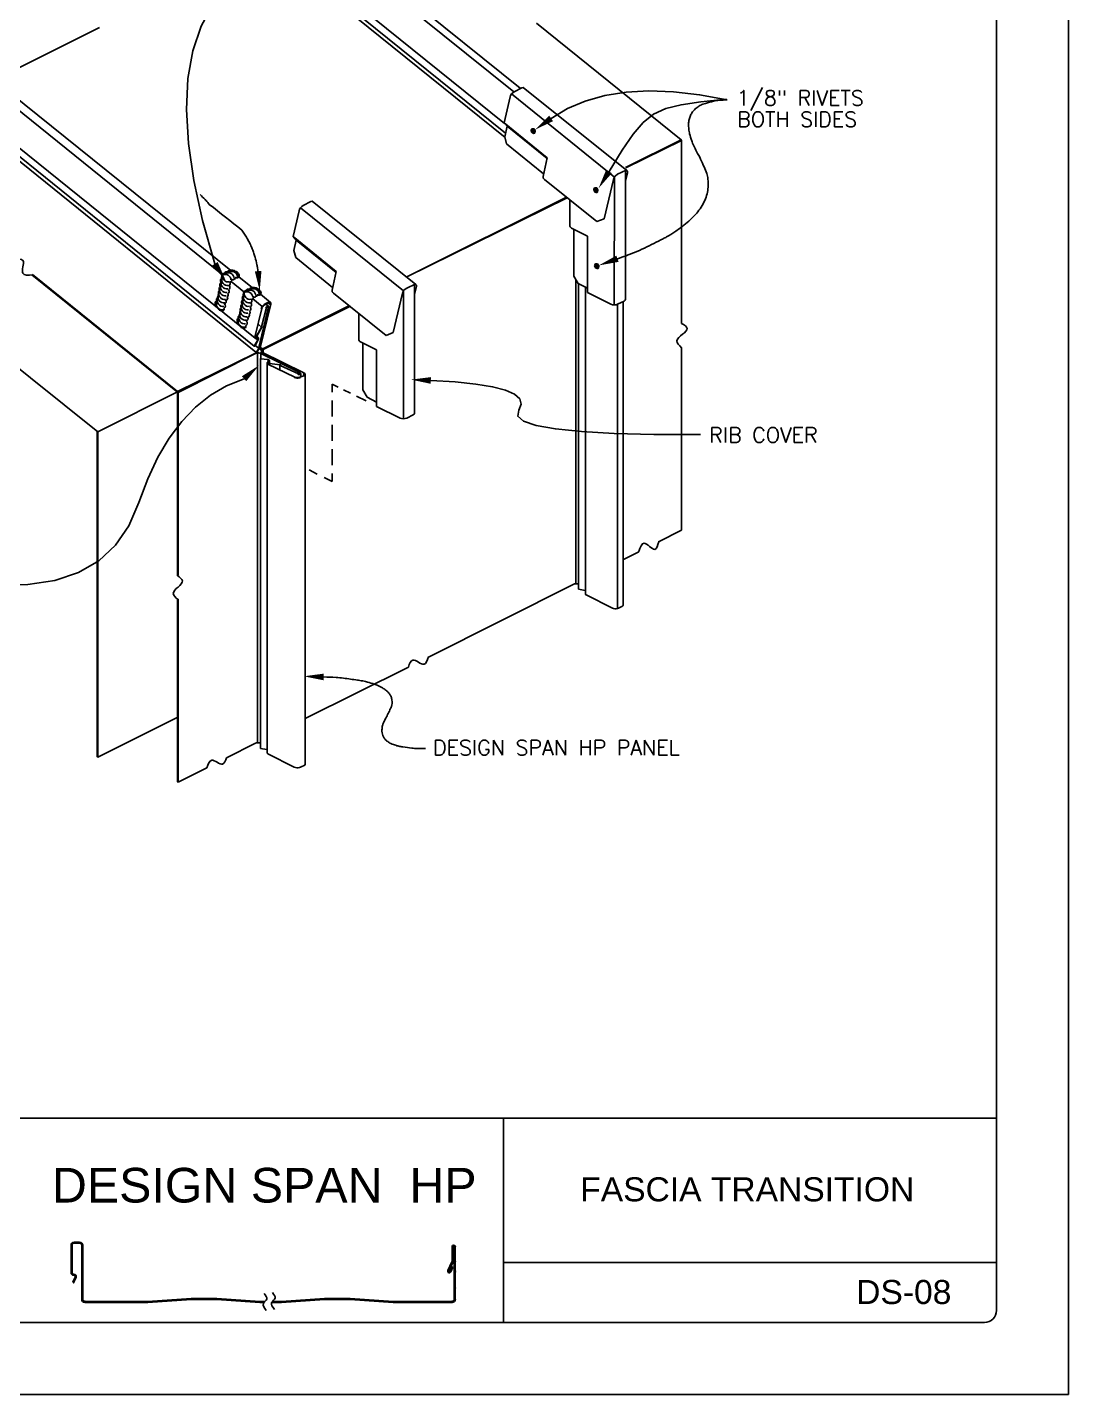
# Model space of a CAD drawing. Extents: x 119.1 to 127.6, y -14.5 to -3.5.
# Drawn here: x 122.17 to 127.58, y -14.48 to -7.37 of the extents above; entities that cross this region are included whole.
import ezdxf

# ---------------------------------------------------------------- set-up
doc = ezdxf.new("R2010")
doc.units = 0
doc.header["$LTSCALE"] = 0.5
doc.header["$MEASUREMENT"] = 0
for name, color, linetype in [('BORDER', 9, 'CONTINUOUS'), ('DIM', 4, 'CONTINUOUS'), ('DWG', 2, 'CONTINUOUS'), ('PEN1', 7, 'CONTINUOUS'), ('PEN2', 7, 'CONTINUOUS')]:
    doc.layers.add(name, color=color, linetype=linetype)
doc.styles.add('ROMAND', font='romand.shx')
doc.styles.get("Standard").update_dxf_attribs({"font": 'romans.shx'})

msp = doc.modelspace()

# ---------------------------------------------------------------- linework, layer by layer
at = {"layer": 'BORDER'}
for p, q in [((127.5798, -3.4766), (127.5798, -14.4766)), ((127.2048, -3.9141), (127.2048, -14.0391)), ((127.2048, -13.0391), (119.6423, -13.0391)), ((124.6423, -13.0391), (124.6423, -14.1016)), ((122.3935, -13.7004), (122.3935, -13.8431)), ((122.3988, -13.7004), (122.3988, -13.8431)), ((122.4378, -13.6839), (122.4099, -13.6839)), ((122.4378, -13.6893), (122.4099, -13.6893)), ((122.4489, -13.9805), (122.4489, -13.7004)), ((122.4543, -13.9805), (122.4543, -13.7004)), ((124.3742, -13.7075), (124.3742, -13.7824)), ((124.3796, -13.7075), (124.3796, -13.7824)), ((124.3826, -13.7045), (124.3826, -13.7045)), ((124.3856, -13.9805), (124.3856, -13.7075)), ((124.391, -13.9805), (124.391, -13.7075)), ((122.3935, -13.8431), (122.3935, -13.796)), ((122.4065, -13.8503), (122.4072, -13.8502)), ((122.4069, -13.8556), (122.4075, -13.8556)), ((124.3731, -13.787), (124.3523, -13.8317)), ((124.3564, -13.8428), (124.3564, -13.8428)), ((124.378, -13.7893), (124.3572, -13.8339)), ((124.3587, -13.838), (124.3587, -13.838)), ((124.3627, -13.8365), (124.3738, -13.8127)), ((124.3676, -13.8388), (124.3787, -13.8149)), ((124.3787, -13.8149), (124.3738, -13.8127)), ((124.391, -13.8505), (124.391, -13.9336)), ((127.2048, -13.7891), (124.6423, -13.7891)), ((122.4145, -13.8657), (122.4023, -13.892)), ((122.4071, -13.8943), (122.4023, -13.892)), ((122.4194, -13.868), (122.4071, -13.8943)), ((122.4654, -13.9916), (122.7936, -13.9916)), ((122.4654, -13.997), (122.7936, -13.997)), ((122.7936, -13.9916), (123.0172, -13.9766)), ((122.7936, -13.997), (123.0172, -13.982)), ((123.0172, -13.9766), (123.1514, -13.9766)), ((123.0172, -13.982), (123.1514, -13.982)), ((123.1514, -13.9766), (123.3751, -13.9916)), ((123.1514, -13.982), (123.3751, -13.997)), ((123.3751, -13.9916), (123.4021, -13.9916)), ((123.3751, -13.997), (123.3971, -13.997)), ((123.4367, -13.997), (123.4872, -13.997)), ((123.4405, -13.9916), (123.4872, -13.9916)), ((123.4872, -13.9916), (123.7108, -13.9766)), ((123.4872, -13.997), (123.7108, -13.982)), ((123.7108, -13.9766), (123.845, -13.9766)), ((123.7108, -13.982), (123.845, -13.982)), ((123.845, -13.9766), (124.0687, -13.9916)), ((123.845, -13.982), (124.0687, -13.997)), ((124.0687, -13.9916), (124.3745, -13.9916)), ((124.0687, -13.997), (124.3745, -13.997)), ((127.1423, -14.1016), (119.7048, -14.1016)), ((127.5798, -14.4766), (119.0798, -14.4766))]:
    msp.add_line(p, q, dxfattribs=at)
for centre, radius, start, end in [((122.4099, -13.7004), 0.0165, 90, 180), ((122.4099, -13.7004), 0.0111, 90, 180), ((122.4378, -13.7004), 0.0165, 0, 90), ((122.4378, -13.7004), 0.0111, 0, 90), ((124.3826, -13.7075), 0.00841, 90, 180), ((124.3826, -13.7075), 0.00304, 90, 180), ((124.3826, -13.7075), 0.00841, 0, 90), ((124.3826, -13.7075), 0.00304, 360, 90), ((124.3631, -13.7824), 0.0111, 335, 0), ((124.3631, -13.7824), 0.0165, 335, 0), ((122.406, -13.8431), 0.0125, 180, 274), ((122.406, -13.8431), 0.00716, 180, 274), ((122.408, -13.8627), 0.0125, 335, 94), ((122.408, -13.8627), 0.00716, 335, 94), ((124.36, -13.8352), 0.00841, 155, 245), ((124.36, -13.8352), 0.00841, 245, 335), ((124.36, -13.8352), 0.00304, 155, 245), ((124.36, -13.8352), 0.00304, 245, 335), ((122.4654, -13.9805), 0.0165, 180, 270), ((122.4654, -13.9805), 0.0111, 180, 270), ((124.3745, -13.9805), 0.0111, 270, 360), ((124.3745, -13.9805), 0.0165, 270, 0), ((127.1423, -14.0391), 0.0625, 270, 0)]:
    msp.add_arc(centre, radius, start, end, dxfattribs=at)
for points in [[(123.3974, -13.9506), (123.4111, -13.9798), (123.3936, -14.0023), (123.408, -14.0387)], [(123.4402, -13.946), (123.4539, -13.9752), (123.4364, -13.9976), (123.4509, -14.0341)]]:
    msp.add_spline(points, degree=3, dxfattribs=at)
for p in [(122.4543, -13.7004), (124.391, -13.7075), (124.3742, -13.7848), (124.3742, -13.7848), (124.391, -13.7848), (124.3634, -13.8078), (124.391, -13.8393), (124.3912, -13.8337), (122.4071, -13.8943), (122.4071, -13.8943), (124.391, -13.9224), (122.4543, -13.9805), (122.4654, -13.9916), (123.2994, -13.9916), (123.2994, -13.9916), (124.3745, -13.9916), (124.391, -13.9805)]:
    msp.add_point(p, dxfattribs=at)
at = {"layer": 'DIM', "color": 5}
for points in [[(123.1415, -8.5995), (123.0777, -8.3748), (123.0318, -8.1663), (123.0036, -7.9738), (122.9934, -7.7975), (123.001, -7.6373), (123.0264, -7.4932), (123.0697, -7.3653), (123.1309, -7.2534), (123.1676, -7.1543), (123.1376, -7.0647), (123.0408, -6.9845), (122.8773, -6.9138), (122.647, -6.8524), (122.3501, -6.8006), (121.9863, -6.7581), (121.5559, -6.7251)], [(124.8893, -7.8441), (124.9739, -7.7934), (125.0671, -7.7537), (125.1688, -7.7252), (125.279, -7.7077), (125.3977, -7.7012), (125.525, -7.7059), (125.6607, -7.7215), (125.8051, -7.7483)], [(125.1903, -8.1196), (125.2593, -8.0094), (125.3161, -7.9262), (125.3679, -7.8653), (125.4217, -7.8225), (125.4849, -7.7934), (125.5645, -7.7735), (125.6678, -7.7585), (125.8018, -7.744)], [(123.2928, -9.197), (123.2025, -9.2336), (123.1186, -9.2828), (123.0409, -9.3444), (122.9695, -9.4186), (122.9044, -9.5054), (122.8455, -9.6046), (122.793, -9.7164), (122.7467, -9.8407), (122.6947, -9.9613), (122.6251, -10.0621), (122.5377, -10.1431), (122.4327, -10.2042), (122.31, -10.2454), (122.1696, -10.2668), (122.0115, -10.2684), (121.8358, -10.2501)], [(124.2637, -9.2059), (124.3909, -9.2135), (124.498, -9.2245), (124.5851, -9.2388), (124.6522, -9.2565), (124.6993, -9.2775), (124.7265, -9.3019), (124.7336, -9.3297), (124.7208, -9.3608), (124.7155, -9.3915), (124.7455, -9.4179), (124.8108, -9.4401), (124.9112, -9.458), (125.0469, -9.4717), (125.2179, -9.4812), (125.424, -9.4864), (125.6654, -9.4873)]]:
    msp.add_lwpolyline(points, dxfattribs=at)
for points, format in [([(125.2342, -8.5735, 0.01198), (125.3227, -8.5408, 0.02015), (125.3739, -8.5181, 0.002115), (125.4716, -8.4694, 0.01162), (125.4892, -8.46, 0.019065), (125.5321, -8.4337, 0.016313), (125.5799, -8.3994, 0.026989), (125.6126, -8.3713, 0.023891), (125.6462, -8.3361, 0.036953), (125.6688, -8.3056, 0.03477), (125.688, -8.2701, 0.044627), (125.6997, -8.2368, 0.04408), (125.7054, -8.2015, 0.042828), (125.7048, -8.159, 0.062139), (125.6982, -8.1303, 0.014062), (125.6848, -8.0963, 0.01175), (125.6666, -8.0564, 0.013169), (125.6457, -8.016, -0.01771), (125.6304, -7.9858, -0.026267), (125.6201, -7.96, -0.019719), (125.6095, -7.9244, -0.035514), (125.6051, -7.8997, -0.032179), (125.6039, -7.8721, -0.049799), (125.6066, -7.8503, -0.048921), (125.6136, -7.829, -0.054532), (125.6242, -7.8107, -0.054646), (125.6385, -7.7951, -0.0417), (125.658, -7.7807, -0.04371), (125.6787, -7.7703, -0.025797), (125.6921, -7.7658, -0.008318), (125.7343, -7.7547, -0.037531), (125.7626, -7.75, -0.025317), (125.8051, -7.7483)], "xyb"), ([(124.8047, -7.9033, 0, 0.0344, 0), (124.8893, -7.8441, 0.0344, 0.0344, 0)], "xyseb"), ([(125.1359, -8.2074, 0, 0.0344, 0), (125.1903, -8.1196, 0.0344, 0.0344, 0)], "xyseb"), ([(123.3664, -8.6538, 0.013842), (123.3631, -8.6221, 0.024758), (123.3599, -8.6045, 0.002718), (123.3503, -8.5648, 0.013929), (123.3481, -8.5571, 0.014055), (123.3403, -8.5339, 0.014095), (123.3312, -8.5114, 0.013711), (123.3207, -8.4889, 0.013901), (123.3091, -8.4674, 0.013063), (123.2959, -8.4457, 0.01338), (123.2819, -8.4252, 0.001485), (123.112, -8.2909, 0.012603), (123.0956, -8.2714, 0.011198), (123.0904, -8.2659, 0.001448), (123.0645, -8.2394, 0.020012)], "xyb"), ([(123.1973, -8.6865, 0, 0.0344, 0), (123.1415, -8.5995, 0.0344, 0.0344, 0)], "xyseb"), ([(125.1369, -8.6081, 0, 0.0344, 0), (125.2342, -8.5735, 0.0344, 0.0344, 0)], "xyseb"), ([(123.3746, -8.7406, 0, 0.0344, 0), (123.3664, -8.6376, 0.0344, 0.0344, 0)], "xyseb"), ([(123.3699, -9.1282, 0, 0.0344, 0), (123.2928, -9.197, 0.0344, 0.0344, 0)], "xyseb"), ([(124.1605, -9.2015, 0, 0.0344, 0), (124.2637, -9.2059, 0.0344, 0.0344, 0)], "xyseb"), ([(123.6035, -10.7433, 0, 0.0344, 0), (123.7067, -10.7468, 0.0344, 0.0344, 0)], "xyseb"), ([(123.7067, -10.7468, -0.009888), (123.7712, -10.7496, -0.016667), (123.8093, -10.7532, -0.001488), (123.8828, -10.763, -0.009314), (123.8945, -10.7648, -0.017464), (123.9248, -10.7711, -0.01392), (123.9622, -10.7815, -0.028157), (123.9857, -10.7901, -0.023477), (124.0125, -10.8034, -0.04608), (124.0298, -10.8151, -0.043994), (124.0454, -10.8304, -0.064945), (124.0553, -10.8456, -0.065625), (124.0609, -10.8626, -0.059621), (124.0623, -10.8847, -0.084628), (124.0589, -10.9, -0.00938), (124.0513, -10.9175, -0.006491), (124.0395, -10.9425, -0.010256), (124.0271, -10.9666, 0.013763), (124.0179, -10.9847, 0.053768), (124.0129, -10.9993, 0.037427), (124.0096, -11.0211, 0.05811), (124.0102, -11.0368, 0.05826), (124.0144, -11.0518, 0.059562), (124.0219, -11.0653, 0.059329), (124.0324, -11.0766, 0.039488), (124.0478, -11.0878, 0.042227), (124.0636, -11.0957, 0.022244), (124.0875, -11.104, 0.026602), (124.108, -11.109, 0.013724), (124.1185, -11.1107, 0.003061), (124.1656, -11.1165, 0.023272), (124.1927, -11.1184, 0.014466), (124.2364, -11.1182)], "xyb")]:
    msp.add_lwpolyline(points, format=format, dxfattribs=at)
at = {"layer": 'DWG'}
for p, q in [((123.473, -6.6783), (124.7286, -7.6868)), ((123.4408, -6.6965), (124.695, -7.7056)), ((124.6476, -7.8711), (123.3978, -6.8635)), ((123.3953, -6.9073), (124.6529, -7.9215)), ((123.4044, -6.9387), (124.6497, -7.9428)), ((121.9967, -7.643), (122.541, -7.3708)), ((125.5652, -7.9546), (124.8137, -7.3487)), ((123.1797, -8.6545), (121.7834, -7.5289)), ((123.2239, -8.6338), (121.8198, -7.5049)), ((123.3499, -8.9862), (121.7438, -7.6909)), ((121.7456, -7.7358), (123.3454, -9.0277)), ((124.6455, -7.8665), (124.6756, -7.7327)), ((124.6781, -7.7244), (124.6756, -7.7327)), ((124.6831, -7.717), (124.6781, -7.7244)), ((124.6831, -7.717), (124.6897, -7.7104)), ((125.2183, -8.149), (124.6831, -7.717)), ((124.6897, -7.7104), (124.6971, -7.7054)), ((124.7376, -7.6848), (124.6971, -7.7054)), ((124.7442, -7.6831), (124.7376, -7.6848)), ((124.7442, -7.6831), (124.7376, -7.6848)), ((125.2832, -8.1154), (124.7442, -7.6831)), ((123.3548, -9.0589), (121.7512, -7.7653)), ((124.8693, -8.0482), (124.6455, -7.8665)), ((124.6455, -7.8665), (124.6613, -7.8846)), ((124.6488, -7.9393), (124.6613, -7.8846)), ((124.6613, -7.8846), (124.8683, -8.0528)), ((124.6488, -7.9393), (124.6581, -7.9757)), ((125.2759, -8.0992), (125.5652, -7.9546)), ((125.5652, -7.9546), (125.5676, -7.9595)), ((125.5668, -7.9571), (125.5652, -7.9546)), ((125.5676, -7.9595), (125.5668, -7.9571)), ((124.8503, -8.1318), (124.6581, -7.9757)), ((125.5676, -7.9595), (125.2783, -8.1017)), ((125.5676, -8.9094), (125.5676, -7.9595)), ((124.8471, -8.1458), (124.8693, -8.0482)), ((125.1277, -8.3805), (124.8543, -8.1616)), ((125.2137, -8.1617), (125.165, -8.3652)), ((125.2179, -8.8131), (125.2183, -8.149)), ((125.2352, -8.1344), (125.2224, -8.1442)), ((125.2352, -8.1344), (125.279, -8.1138)), ((125.2757, -8.7841), (125.2754, -8.1155)), ((125.2757, -8.1675), (125.2856, -8.1262)), ((125.279, -8.1138), (125.2832, -8.1154)), ((125.2856, -8.1196), (125.2832, -8.1154)), ((125.2856, -8.1262), (125.2856, -8.1196)), ((123.5863, -8.3084), (123.5813, -8.3158)), ((123.5863, -8.3084), (123.5929, -8.3018)), ((124.1215, -8.7404), (123.5863, -8.3084)), ((123.5929, -8.3018), (123.6003, -8.2968)), ((123.6408, -8.2761), (123.6003, -8.2968)), ((123.6474, -8.2745), (123.6408, -8.2761)), ((123.6474, -8.2745), (123.6408, -8.2761)), ((124.1864, -8.7068), (123.6474, -8.2745)), ((124.9684, -8.253), (124.1393, -8.6679)), ((124.1393, -8.6679), (124.9728, -8.2565)), ((124.986, -8.3995), (124.986, -8.267)), ((123.5487, -8.4579), (123.5788, -8.3241)), ((123.5813, -8.3158), (123.5788, -8.3241)), ((125.0484, -8.3179), (125.0501, -8.3188)), ((125.165, -8.3652), (125.1277, -8.3805)), ((125.0787, -8.4562), (124.9953, -8.4145)), ((125.0079, -8.6641), (125.0079, -8.4208)), ((123.7725, -8.6395), (123.5487, -8.4579)), ((123.5487, -8.4579), (123.5645, -8.476)), ((123.5521, -8.5307), (123.5645, -8.476)), ((123.5645, -8.476), (123.7715, -8.6442)), ((125.079, -8.7493), (125.0787, -8.4562)), ((123.5521, -8.5307), (123.5613, -8.5671)), ((123.7535, -8.7232), (123.5613, -8.5671)), ((122.1903, -8.6576), (122.9465, -9.2672)), ((122.9473, -9.2631), (122.1935, -8.6557)), ((123.3365, -8.7243), (123.2655, -8.6673)), ((123.7503, -8.7372), (123.7725, -8.6395)), ((125.0079, -8.6641), (125.0298, -8.7021)), ((123.2923, -8.7453), (123.2257, -8.6916)), ((124.1384, -8.7258), (124.1256, -8.7356)), ((124.1384, -8.7258), (124.1823, -8.7051)), ((124.1789, -9.3755), (124.1786, -8.7069)), ((124.1789, -8.7589), (124.1889, -8.7175)), ((124.1823, -8.7051), (124.1864, -8.7068)), ((124.1889, -8.7109), (124.1864, -8.7068)), ((124.1889, -8.7175), (124.1889, -8.7109)), ((125.0171, -8.68), (125.0171, -10.2625)), ((125.079, -8.7265), (125.0298, -8.7021)), ((125.0312, -10.2914), (125.0315, -8.7029)), ((125.0675, -10.3178), (125.068, -8.721)), ((123.3871, -8.8217), (123.3381, -8.7823)), ((123.3771, -9.0366), (123.4317, -8.8093)), ((123.4309, -8.8002), (123.3784, -8.758)), ((123.397, -8.8118), (123.4019, -8.8085)), ((123.4185, -8.8035), (123.4011, -8.8118)), ((123.4019, -8.8085), (123.4193, -8.7994)), ((123.4044, -8.8085), (123.4176, -8.8184)), ((123.4069, -8.8101), (123.4044, -8.8085)), ((123.4193, -8.8192), (123.4069, -8.8101)), ((123.4185, -8.8035), (123.4168, -8.8019)), ((123.4226, -8.8019), (123.4185, -8.8035)), ((123.4193, -8.7994), (123.4243, -8.7977)), ((123.4193, -8.8043), (123.4284, -8.811)), ((123.4201, -8.8002), (123.4226, -8.8019)), ((123.4317, -8.8093), (123.4201, -8.8002)), ((123.4251, -8.8019), (123.4218, -8.7994)), ((123.4226, -8.8019), (123.4251, -8.8019)), ((123.4243, -8.7977), (123.4276, -8.7986)), ((123.4251, -8.7986), (123.4317, -8.8043)), ((123.4276, -8.7986), (123.4251, -8.7986)), ((123.4251, -8.8019), (123.4259, -8.8027)), ((123.4259, -8.8027), (123.4309, -8.8002)), ((123.4284, -8.8068), (123.4276, -8.8035)), ((123.4284, -8.8068), (123.4317, -8.8093)), ((123.4284, -8.811), (123.4284, -8.8068)), ((123.4317, -8.8043), (123.4309, -8.8002)), ((123.4317, -8.8093), (123.4317, -8.8043)), ((124.0309, -8.9719), (123.7575, -8.753)), ((124.117, -8.7531), (124.0682, -8.9566)), ((124.1211, -9.4045), (124.1215, -8.7404)), ((125.2005, -8.8098), (125.079, -8.7493)), ((125.2088, -8.8122), (125.2005, -8.8098)), ((125.2352, -8.8098), (125.2278, -8.8122)), ((125.2345, -10.3914), (125.2345, -8.81)), ((125.2683, -8.7932), (125.2352, -8.8098)), ((125.2643, -10.3741), (125.2643, -8.7944)), ((125.2683, -8.7932), (125.2741, -8.7891)), ((125.2741, -8.7891), (125.2757, -8.7841)), ((123.3854, -8.8324), (123.3482, -8.9804)), ((123.3672, -9.0416), (123.4193, -8.8225)), ((123.3838, -8.8283), (123.3821, -8.8341)), ((123.3821, -8.8341), (123.3854, -8.8324)), ((123.3838, -8.8283), (123.3871, -8.8217)), ((123.3871, -8.8275), (123.3838, -8.8283)), ((123.3871, -8.8275), (123.3838, -8.8316)), ((123.4094, -8.8275), (123.3838, -8.9267)), ((123.3838, -8.8316), (123.3854, -8.8324)), ((123.3846, -9.0482), (123.8433, -8.8217)), ((123.3854, -8.8324), (123.3871, -8.8275)), ((123.397, -8.8143), (123.3871, -8.8217)), ((123.3937, -8.8192), (123.3887, -8.8217)), ((123.3887, -8.8217), (123.3895, -8.8225)), ((123.3928, -8.8184), (123.3895, -8.8225)), ((123.8384, -8.8184), (123.3904, -9.0424)), ((123.3904, -9.0424), (123.8384, -8.8184)), ((123.392, -8.8176), (123.4011, -8.8118)), ((123.392, -8.8167), (123.392, -8.8176)), ((123.397, -8.8143), (123.3928, -8.8184)), ((123.4011, -8.8118), (123.3962, -8.8134)), ((123.3962, -8.8134), (123.397, -8.8143)), ((123.4011, -8.8118), (123.397, -8.8143)), ((123.4011, -8.8134), (123.4028, -8.8126)), ((123.4077, -8.8258), (123.4061, -8.8291)), ((123.4061, -8.8291), (123.4094, -8.8275)), ((123.411, -8.8217), (123.4077, -8.8258)), ((123.4077, -8.8258), (123.4086, -8.8267)), ((123.4102, -8.8258), (123.4077, -8.8258)), ((123.4086, -8.8267), (123.4102, -8.8258)), ((123.4135, -8.8225), (123.4102, -8.8258)), ((123.4143, -8.8192), (123.411, -8.8217)), ((123.411, -8.8233), (123.411, -8.8217)), ((123.411, -8.8217), (123.4135, -8.8225)), ((123.416, -8.8225), (123.411, -8.8233)), ((123.4135, -8.8209), (123.4193, -8.8192)), ((123.4152, -8.8217), (123.4135, -8.8209)), ((123.4135, -8.8225), (123.4152, -8.8217)), ((123.4143, -8.8233), (123.4135, -8.8225)), ((123.4176, -8.8184), (123.4143, -8.8192)), ((123.4143, -8.8192), (123.4176, -8.8184)), ((123.4152, -8.82), (123.4143, -8.8192)), ((123.416, -8.8242), (123.4143, -8.8233)), ((123.4193, -8.8225), (123.4152, -8.82)), ((123.416, -8.8225), (123.416, -8.8242)), ((123.4193, -8.8225), (123.416, -8.8225)), ((123.416, -8.8225), (123.416, -8.8242)), ((123.4193, -8.8192), (123.4193, -8.8225)), ((123.8892, -8.9909), (123.8892, -8.8584)), ((125.2088, -8.8122), (125.2179, -8.8131)), ((125.2278, -8.8122), (125.2179, -8.8131)), ((123.3829, -8.9292), (123.3573, -8.9763)), ((123.3598, -8.9763), (123.3862, -8.9292)), ((123.3672, -8.9134), (123.3672, -8.9159)), ((123.3672, -8.9159), (123.3829, -8.9292)), ((123.3838, -8.9267), (123.3829, -8.9292)), ((123.3871, -8.925), (123.3838, -8.9267)), ((123.3871, -8.925), (123.3846, -8.9283)), ((123.3862, -8.9292), (123.3871, -8.925)), ((123.9516, -8.9093), (123.9533, -8.9101)), ((123.3639, -8.9953), (123.3457, -9.0275)), ((123.3482, -8.9837), (123.3482, -8.9804)), ((123.3499, -8.9862), (123.3482, -8.9837)), ((123.349, -9.0275), (123.3664, -8.9953)), ((123.3515, -8.9788), (123.3499, -8.9779)), ((123.3515, -8.9788), (123.3499, -8.9796)), ((123.3499, -8.9796), (123.354, -8.9829)), ((123.3515, -8.987), (123.3499, -8.9862)), ((123.3523, -8.9821), (123.3515, -8.9788)), ((123.3647, -8.9837), (123.3515, -8.987)), ((123.378, -9.0449), (123.3515, -9.0242)), ((123.354, -8.9829), (123.3523, -8.9821)), ((123.354, -8.9738), (123.354, -8.9746)), ((123.3672, -8.9845), (123.354, -8.9738)), ((123.354, -8.9738), (123.3689, -8.987)), ((123.3598, -8.9763), (123.354, -8.9738)), ((123.354, -8.9746), (123.3647, -8.9837)), ((123.354, -8.9829), (123.3581, -8.9845)), ((123.354, -8.9878), (123.354, -8.9829)), ((123.3639, -8.9953), (123.354, -8.9878)), ((123.3573, -8.9763), (123.3598, -8.9763)), ((123.3581, -8.9845), (123.3631, -8.9878)), ((123.359, -8.9754), (123.3598, -8.9763)), ((123.359, -8.9845), (123.3647, -8.9887)), ((123.3598, -8.9845), (123.359, -8.9845)), ((123.368, -8.9911), (123.3598, -8.9845)), ((123.3631, -8.9878), (123.3647, -8.9887)), ((123.3647, -8.992), (123.3639, -8.9953)), ((123.3664, -8.9953), (123.3639, -8.9953)), ((123.3672, -8.9845), (123.3647, -8.9837)), ((123.3647, -8.9837), (123.3672, -8.9845)), ((123.3647, -8.9887), (123.3647, -8.9945)), ((123.3647, -8.9887), (123.3647, -8.992)), ((123.3647, -8.9945), (123.3664, -8.9953)), ((123.3664, -8.9953), (123.368, -8.9911)), ((123.3689, -8.987), (123.3672, -8.9845)), ((123.368, -8.9911), (123.3689, -8.987)), ((123.9819, -9.0476), (123.8985, -9.0059)), ((123.9111, -9.2555), (123.9111, -9.0122)), ((124.0682, -8.9566), (124.0309, -8.9719)), ((123.3523, -9.0639), (122.9473, -9.2631)), ((123.3532, -9.0664), (122.9498, -9.2689)), ((123.3457, -9.0275), (123.349, -9.0275)), ((123.349, -9.0275), (123.3474, -9.0267)), ((123.3507, -9.0614), (123.3548, -9.0589)), ((123.3548, -9.0589), (123.3507, -9.0614)), ((123.3507, -9.0614), (123.3523, -9.0639)), ((123.3523, -9.0639), (123.3532, -9.0664)), ((123.3532, -9.0631), (123.3556, -9.0614)), ((123.3581, -9.0647), (123.3532, -9.0664)), ((123.354, -9.0606), (123.3606, -9.0573)), ((123.359, -9.0548), (123.3548, -9.0589)), ((123.3556, -9.0614), (123.3606, -9.0573)), ((123.3631, -9.0622), (123.3556, -9.0631)), ((123.3556, -9.0631), (123.3556, -9.0647)), ((123.3556, -9.0647), (123.3581, -9.0647)), ((123.3631, -9.0639), (123.3581, -9.0647)), ((123.359, -9.0548), (123.3623, -9.0507)), ((123.3606, -9.0573), (123.3647, -9.0515)), ((123.3623, -9.0507), (123.3656, -9.0457)), ((123.3631, -11.0891), (123.3631, -9.0622)), ((123.3697, -9.0622), (123.3631, -9.0622)), ((123.3689, -9.0639), (123.3631, -9.0639)), ((123.3639, -9.0507), (123.3804, -9.035)), ((123.3647, -9.0515), (123.3656, -9.0457)), ((123.368, -9.0457), (123.3647, -9.0515)), ((123.3656, -9.0457), (123.3672, -9.0416)), ((123.3705, -9.0399), (123.368, -9.0457)), ((123.3689, -9.0383), (123.3705, -9.0399)), ((123.3829, -9.0432), (123.3689, -9.0383)), ((123.3689, -9.0639), (123.3697, -9.0631)), ((123.3771, -9.0631), (123.3689, -9.0639)), ((123.3697, -9.0631), (123.3697, -9.0622)), ((123.378, -9.0449), (123.3714, -9.0399)), ((123.373, -9.0333), (123.3904, -9.0424)), ((123.3796, -9.0664), (123.3747, -9.0647)), ((123.3763, -9.0416), (123.3771, -9.0366)), ((123.378, -9.0391), (123.3763, -9.0416)), ((123.3763, -9.0416), (123.378, -9.0449)), ((123.3771, -9.0416), (123.3846, -9.0474)), ((123.3804, -9.0416), (123.3771, -9.0416)), ((123.3771, -9.0647), (123.3771, -9.0631)), ((123.3771, -9.0631), (123.3829, -9.0647)), ((123.3796, -9.0664), (123.3771, -9.0647)), ((123.3804, -9.0416), (123.378, -9.0391)), ((123.3804, -9.0474), (123.378, -9.0449)), ((123.3788, -9.0912), (123.378, -9.0928)), ((123.3788, -9.0912), (123.378, -9.0928)), ((123.378, -9.0928), (123.378, -11.118)), ((123.378, -9.0928), (123.416, -9.0978)), ((123.3788, -9.0928), (123.3788, -9.0912)), ((123.3804, -9.035), (123.3796, -9.0383)), ((123.3796, -9.0383), (123.3804, -9.035)), ((123.3796, -9.0383), (123.3804, -9.0416)), ((123.3804, -9.0391), (123.3796, -9.0383)), ((123.3796, -9.0664), (123.3796, -9.0903)), ((123.3829, -9.0672), (123.3796, -9.0664)), ((123.5854, -9.1664), (123.3796, -9.0664)), ((123.3862, -9.0432), (123.3804, -9.0391)), ((123.3895, -9.0457), (123.3804, -9.0416)), ((123.3846, -9.0474), (123.3804, -9.0474)), ((123.3804, -9.0474), (123.3846, -9.0482)), ((123.3829, -9.0432), (123.3862, -9.0432)), ((123.3862, -9.0432), (123.3829, -9.0432)), ((123.3829, -9.0515), (123.3846, -9.0482)), ((123.3846, -9.0482), (123.3829, -9.0515)), ((123.3829, -9.0515), (123.3829, -9.0672)), ((123.3846, -9.0474), (123.3895, -9.0457)), ((123.3846, -9.0482), (123.3846, -9.0655)), ((123.3846, -9.0589), (123.3871, -9.0548)), ((123.3846, -9.0589), (123.3871, -9.0598)), ((123.6036, -9.1656), (123.3846, -9.0589)), ((123.3846, -9.0655), (123.3895, -9.0672)), ((123.3904, -9.0424), (123.3862, -9.0432)), ((123.3871, -9.0523), (123.3887, -9.0498)), ((123.3871, -9.0598), (123.3871, -9.0523)), ((123.3887, -9.0498), (123.3928, -9.0474)), ((123.3887, -9.0498), (123.3895, -9.0482)), ((123.3887, -9.0606), (123.3887, -9.0498)), ((123.3887, -9.0581), (123.3887, -9.0606)), ((123.3928, -9.0598), (123.3887, -9.0581)), ((123.3895, -9.0457), (123.3904, -9.0424)), ((123.3895, -9.0457), (123.3904, -9.0424)), ((123.3895, -9.0482), (123.3895, -9.0457)), ((123.3928, -9.0474), (123.3895, -9.0457)), ((123.3928, -9.0474), (123.3895, -9.0457)), ((123.3895, -9.0672), (123.3895, -9.0614)), ((123.3904, -9.0424), (123.392, -9.0441)), ((123.392, -9.0441), (123.3928, -9.0474)), ((123.3928, -9.0474), (123.3928, -9.0622)), ((123.3928, -9.0622), (123.3928, -9.0598)), ((123.9822, -9.3407), (123.9819, -9.0476)), ((125.5676, -9.9847), (125.5676, -9.0357)), ((123.4135, -9.1151), (123.4127, -9.1176)), ((123.4127, -9.1176), (123.4135, -9.1151)), ((123.4127, -9.1176), (123.4127, -11.1428)), ((123.4143, -9.1201), (123.4127, -9.1176)), ((123.4135, -9.1151), (123.4193, -9.1052)), ((123.4135, -9.1184), (123.4135, -9.1151)), ((123.4143, -9.0994), (123.416, -9.0994)), ((123.4176, -9.1011), (123.4143, -9.0994)), ((123.4201, -9.1201), (123.4143, -9.1201)), ((123.416, -9.0978), (123.4201, -9.0986)), ((123.416, -9.0994), (123.416, -9.0978)), ((123.4168, -9.1218), (123.5573, -9.1887)), ((123.4176, -9.1218), (123.4168, -9.1218)), ((123.4176, -9.1011), (123.4201, -9.0986)), ((123.4201, -9.1027), (123.4176, -9.1011)), ((123.4193, -9.1052), (123.4176, -9.1011)), ((123.4243, -9.106), (123.4176, -9.116)), ((123.4176, -9.116), (123.4176, -9.1218)), ((123.4193, -9.1052), (123.4243, -9.106)), ((123.4193, -9.1127), (123.4193, -9.1052)), ((123.4201, -9.0986), (123.4201, -9.1226)), ((123.4201, -9.0986), (123.4234, -9.1011)), ((123.4243, -9.106), (123.4201, -9.1027)), ((123.4201, -9.1226), (123.4201, -9.1201)), ((123.4234, -9.1011), (123.4234, -9.1069)), ((123.4251, -9.1036), (123.4234, -9.1011)), ((123.4234, -9.1069), (123.4243, -9.106)), ((123.4251, -9.1036), (123.4243, -9.106)), ((123.4243, -9.106), (123.4243, -9.1209)), ((123.4243, -9.1209), (123.4251, -9.1218)), ((123.4251, -9.1218), (123.4251, -9.1036)), ((123.4259, -9.1176), (123.4276, -9.1151)), ((123.4276, -9.1168), (123.4259, -9.1176)), ((123.4259, -9.1176), (123.4259, -9.1218)), ((123.4805, -9.1251), (123.4259, -9.1176)), ((123.4276, -9.1151), (123.4276, -9.1168)), ((123.4788, -9.1275), (123.4788, -9.149)), ((123.4813, -9.1275), (123.4788, -9.1275)), ((123.4805, -9.1267), (123.4805, -9.1251)), ((123.4805, -9.1251), (123.4846, -9.1259)), ((123.5755, -9.1722), (123.4813, -9.1275)), ((123.4846, -9.1284), (123.4846, -9.1259)), ((123.5854, -9.1664), (123.5879, -9.1689)), ((123.5879, -9.1689), (123.5854, -9.1664)), ((123.6086, -9.1689), (123.6036, -9.1656)), ((123.6036, -9.1656), (123.6086, -9.1689)), ((123.6036, -9.1689), (123.6036, -9.1656)), ((123.554, -9.1904), (123.5606, -9.1928)), ((123.5573, -9.1912), (123.5573, -9.1887)), ((123.5573, -9.1887), (123.5623, -9.1904)), ((123.5623, -9.1904), (123.5573, -9.1912)), ((123.5606, -9.1928), (123.5623, -9.192)), ((123.5673, -9.1937), (123.5606, -9.1928)), ((123.5623, -9.192), (123.5623, -9.1904)), ((123.5623, -9.1904), (123.5681, -9.1912)), ((123.5681, -9.1928), (123.5673, -9.1937)), ((123.5739, -9.1937), (123.5673, -9.1937)), ((123.5681, -9.1912), (123.5681, -9.1928)), ((123.5739, -9.1912), (123.5681, -9.1912)), ((123.5681, -9.1912), (123.5739, -9.1912)), ((123.5764, -9.1747), (123.5722, -9.1738)), ((123.5739, -9.1912), (123.5788, -9.1904)), ((123.5813, -9.1928), (123.5739, -9.1937)), ((123.5755, -9.1722), (123.5755, -9.1738)), ((123.5821, -9.1722), (123.5755, -9.1722)), ((123.5755, -9.1738), (123.5764, -9.1747)), ((123.5764, -9.1747), (123.5813, -9.1747)), ((123.5838, -9.1912), (123.5764, -9.1904)), ((123.578, -9.1738), (123.578, -9.1722)), ((123.5788, -9.1904), (123.5838, -9.1887)), ((123.5788, -9.1904), (123.5788, -9.192)), ((123.5788, -9.192), (123.5813, -9.1928)), ((123.5805, -9.1722), (123.5821, -9.1722)), ((123.5805, -9.1738), (123.5805, -9.1722)), ((123.5813, -9.1747), (123.5805, -9.1738)), ((123.5813, -9.1747), (123.5854, -9.1738)), ((123.5871, -9.1904), (123.5813, -9.1928)), ((123.5813, -9.1928), (123.5871, -9.1904)), ((123.5821, -9.168), (123.5838, -9.1697)), ((123.5821, -9.1738), (123.5821, -9.168)), ((123.5838, -9.1697), (123.5821, -9.1722)), ((123.5821, -9.1722), (123.5879, -9.1713)), ((123.5854, -9.1738), (123.5821, -9.1738)), ((123.5838, -9.1697), (123.5838, -9.173)), ((123.6086, -9.1796), (123.5838, -9.1887)), ((123.5879, -9.1862), (123.5838, -9.1887)), ((123.5838, -9.1887), (123.5871, -9.1904)), ((123.5838, -9.1887), (123.5838, -9.1912)), ((123.5879, -9.1689), (123.5879, -9.1862)), ((123.5879, -9.1713), (123.5879, -9.1689)), ((123.6045, -9.1697), (123.6003, -9.1672)), ((123.6003, -9.1804), (123.6045, -9.178)), ((123.6003, -9.1829), (123.6003, -9.1804)), ((123.6061, -9.1722), (123.6045, -9.1697)), ((123.6045, -9.1813), (123.6045, -9.1697)), ((123.6045, -9.178), (123.6061, -9.1755)), ((123.6061, -9.1804), (123.6045, -9.1813)), ((123.6061, -9.1722), (123.6061, -9.1804)), ((123.6102, -9.1722), (123.6061, -9.1722)), ((123.6086, -9.1689), (123.6102, -9.1722)), ((123.6102, -9.1755), (123.6086, -9.1796)), ((123.6102, -9.1722), (123.6102, -9.1755)), ((123.6102, -11.2007), (123.6102, -9.1722)), ((122.9465, -9.2656), (122.9467, -10.222)), ((122.9498, -10.2186), (122.9498, -9.2689)), ((123.9111, -9.2555), (123.933, -9.2934)), ((123.9822, -9.3179), (123.933, -9.2934)), ((124.1037, -9.4011), (123.9822, -9.3407)), ((124.1773, -9.3805), (124.1789, -9.3755)), ((124.112, -9.4036), (124.1037, -9.4011)), ((124.112, -9.4036), (124.1211, -9.4045)), ((124.131, -9.4036), (124.1211, -9.4045)), ((124.1384, -9.4011), (124.131, -9.4036)), ((124.1715, -9.3846), (124.1384, -9.4011)), ((124.1715, -9.3846), (124.1773, -9.3805)), ((125.4482, -10.0448), (125.5676, -9.9847)), ((125.2651, -10.1368), (125.3449, -10.0967)), ((125.0072, -10.2649), (124.2511, -10.6432)), ((125.0113, -10.2633), (125.0072, -10.2649)), ((125.0072, -10.2649), (125.0113, -10.2633)), ((125.0171, -10.2625), (125.0113, -10.2633)), ((125.0229, -10.2625), (125.0171, -10.2625)), ((125.0171, -10.2625), (125.0229, -10.2625)), ((125.0279, -10.2633), (125.0229, -10.2625)), ((125.0303, -10.2641), (125.0279, -10.2633)), ((125.0279, -10.2633), (125.0303, -10.2641)), ((125.0659, -10.298), (125.0312, -10.2914)), ((122.9465, -10.3448), (122.9465, -11.2924)), ((122.9498, -11.2941), (122.9498, -10.3433)), ((125.0667, -10.3162), (125.0675, -10.3178)), ((125.0709, -10.3203), (125.0675, -10.3178)), ((125.0709, -10.3203), (125.2081, -10.3889)), ((125.2618, -10.3774), (125.2643, -10.3741)), ((125.2081, -10.3889), (125.2139, -10.3914)), ((125.2139, -10.3914), (125.2205, -10.3922)), ((125.2279, -10.3922), (125.2205, -10.3922)), ((125.2205, -10.3922), (125.2279, -10.3922)), ((125.2279, -10.3922), (125.2345, -10.3914)), ((125.2403, -10.3889), (125.2345, -10.3914)), ((125.2345, -10.3914), (125.2403, -10.3889)), ((125.2403, -10.3889), (125.2577, -10.3807)), ((125.2618, -10.3774), (125.2577, -10.3807)), ((125.2577, -10.3807), (125.2618, -10.3774)), ((124.1474, -10.6951), (123.6111, -10.9634)), ((123.3532, -11.0916), (123.2021, -11.1674)), ((123.3581, -11.0899), (123.3532, -11.0916)), ((123.3581, -11.0899), (123.3631, -11.0891)), ((123.3631, -11.0891), (123.3689, -11.0891)), ((123.3747, -11.0899), (123.3689, -11.0891)), ((123.3771, -11.0916), (123.3747, -11.0899)), ((123.3747, -11.0899), (123.3771, -11.0916)), ((123.378, -11.118), (123.4119, -11.1246)), ((123.4127, -11.1428), (123.4143, -11.1453)), ((123.4168, -11.1469), (123.4143, -11.1453)), ((123.4143, -11.1453), (123.4168, -11.1469)), ((123.4168, -11.1469), (123.554, -11.2155)), ((123.0992, -11.2191), (122.9498, -11.2941)), ((123.5606, -11.218), (123.554, -11.2155)), ((123.5673, -11.2188), (123.5606, -11.218)), ((123.5606, -11.218), (123.5673, -11.2188)), ((123.5673, -11.2188), (123.5739, -11.2188)), ((123.5739, -11.2188), (123.5813, -11.218)), ((123.5813, -11.218), (123.5871, -11.2155)), ((123.5871, -11.2155), (123.6086, -11.2048)), ((123.6102, -11.2007), (123.6086, -11.2048)), ((122.9465, -11.2924), (122.9498, -11.2941))]:
    msp.add_line(p, q, dxfattribs=at)
at = {"layer": 'DWG', "color": 46}
for p, q in [((124.7881, -7.9026), (124.7855, -7.9073)), ((124.7855, -7.9073), (124.7858, -7.9045)), ((124.7855, -7.9073), (124.7879, -7.9151)), ((124.7875, -7.9121), (124.7855, -7.9073)), ((124.7889, -7.8993), (124.7857, -7.9052)), ((124.7892, -7.8983), (124.7858, -7.9045)), ((124.7881, -7.9109), (124.7875, -7.9121)), ((124.7887, -7.9131), (124.7875, -7.9121)), ((124.7875, -7.9121), (124.7881, -7.914)), ((124.7879, -7.9151), (124.7881, -7.914)), ((124.7879, -7.9151), (124.7921, -7.9199)), ((124.7881, -7.9026), (124.7892, -7.8983)), ((124.7939, -7.9029), (124.7881, -7.9026)), ((124.7881, -7.9109), (124.7881, -7.9026)), ((124.7881, -7.9109), (124.7887, -7.9131)), ((124.7896, -7.911), (124.7881, -7.9109)), ((124.7887, -7.9131), (124.7881, -7.914)), ((124.7881, -7.914), (124.7891, -7.9152)), ((124.7887, -7.9131), (124.7896, -7.911)), ((124.7887, -7.9131), (124.7905, -7.9152)), ((124.7887, -7.9131), (124.7909, -7.9133)), ((124.7887, -7.9131), (124.7892, -7.9152)), ((124.7968, -7.8997), (124.7889, -7.8993)), ((124.7891, -7.9152), (124.7905, -7.9152)), ((124.7892, -7.8983), (124.7911, -7.8974)), ((124.7981, -7.8987), (124.7892, -7.8983)), ((124.7892, -7.9152), (124.7921, -7.9199)), ((124.7939, -7.9029), (124.7896, -7.911)), ((124.7909, -7.9133), (124.7896, -7.911)), ((124.7905, -7.9152), (124.7909, -7.9133)), ((124.7905, -7.9152), (124.7974, -7.92)), ((124.7989, -7.9123), (124.7909, -7.9133)), ((124.8006, -7.8977), (124.7911, -7.8974)), ((124.7921, -7.9199), (124.7974, -7.92)), ((124.798, -7.9218), (124.7921, -7.9199)), ((124.7939, -7.9029), (124.7981, -7.8987)), ((124.7989, -7.9122), (124.7939, -7.9029)), ((124.803, -7.9113), (124.7968, -7.8997)), ((124.7969, -7.9214), (124.8011, -7.921)), ((124.7974, -7.92), (124.7989, -7.9122)), ((124.8027, -7.9213), (124.7974, -7.92)), ((124.798, -7.9218), (124.8027, -7.9213)), ((124.7981, -7.8987), (124.8006, -7.8977)), ((124.8047, -7.9109), (124.7981, -7.8987)), ((124.8047, -7.9109), (124.7989, -7.9123)), ((124.8072, -7.9101), (124.8006, -7.8977)), ((124.8011, -7.921), (124.803, -7.9113)), ((124.8027, -7.9213), (124.8047, -7.9109)), ((124.8027, -7.9213), (124.8051, -7.9204)), ((124.8047, -7.9109), (124.8072, -7.9101)), ((124.8051, -7.9204), (124.8072, -7.9101)), ((125.1137, -8.2101), (125.1111, -8.2148)), ((125.1111, -8.2148), (125.1115, -8.212)), ((125.1131, -8.2195), (125.1111, -8.2148)), ((125.1111, -8.2148), (125.1136, -8.2225)), ((125.1146, -8.2068), (125.1114, -8.2127)), ((125.1148, -8.2057), (125.1115, -8.212)), ((125.1138, -8.2184), (125.1131, -8.2195)), ((125.1143, -8.2206), (125.1131, -8.2195)), ((125.1131, -8.2195), (125.1137, -8.2215)), ((125.1136, -8.2225), (125.1137, -8.2215)), ((125.1136, -8.2225), (125.1177, -8.2274)), ((125.1137, -8.2101), (125.1148, -8.2057)), ((125.1138, -8.2184), (125.1137, -8.2101)), ((125.1196, -8.2104), (125.1137, -8.2101)), ((125.1137, -8.2215), (125.1148, -8.2227)), ((125.1138, -8.2184), (125.1143, -8.2206)), ((125.1153, -8.2184), (125.1138, -8.2184)), ((125.1143, -8.2206), (125.1138, -8.2215)), ((125.1143, -8.2206), (125.1153, -8.2184)), ((125.1143, -8.2206), (125.1165, -8.2207)), ((125.1143, -8.2206), (125.1148, -8.2227)), ((125.1143, -8.2206), (125.1161, -8.2227)), ((125.1225, -8.2072), (125.1146, -8.2068)), ((125.1148, -8.2057), (125.1168, -8.2049)), ((125.1237, -8.2062), (125.1148, -8.2057)), ((125.1148, -8.2227), (125.1177, -8.2274)), ((125.1148, -8.2227), (125.1161, -8.2227)), ((125.1196, -8.2104), (125.1153, -8.2184)), ((125.1165, -8.2207), (125.1153, -8.2184)), ((125.1161, -8.2227), (125.1165, -8.2207)), ((125.1161, -8.2227), (125.123, -8.2274)), ((125.1245, -8.2198), (125.1165, -8.2207)), ((125.1262, -8.2052), (125.1168, -8.2049)), ((125.1237, -8.2292), (125.1177, -8.2274)), ((125.1177, -8.2274), (125.123, -8.2274)), ((125.1196, -8.2104), (125.1237, -8.2062)), ((125.1246, -8.2196), (125.1196, -8.2104)), ((125.1287, -8.2187), (125.1225, -8.2072)), ((125.1226, -8.2289), (125.1267, -8.2285)), ((125.123, -8.2274), (125.1246, -8.2196)), ((125.1283, -8.2288), (125.123, -8.2274)), ((125.1237, -8.2062), (125.1262, -8.2052)), ((125.1304, -8.2184), (125.1237, -8.2062)), ((125.1237, -8.2292), (125.1283, -8.2288)), ((125.1304, -8.2184), (125.1245, -8.2198)), ((125.1328, -8.2175), (125.1262, -8.2052)), ((125.1267, -8.2285), (125.1287, -8.2187)), ((125.1283, -8.2288), (125.1304, -8.2184)), ((125.1283, -8.2288), (125.1308, -8.2279)), ((125.1304, -8.2184), (125.1328, -8.2175)), ((125.1308, -8.2279), (125.1328, -8.2175)), ((122.5324, -9.4731), (121.1916, -8.3968)), ((125.1181, -8.605), (125.1155, -8.6097)), ((125.1155, -8.6097), (125.1159, -8.6069)), ((125.1155, -8.6097), (125.118, -8.6174)), ((125.1175, -8.6144), (125.1155, -8.6097)), ((125.119, -8.6017), (125.1158, -8.6076)), ((125.1192, -8.6006), (125.1159, -8.6069)), ((125.1182, -8.6133), (125.1175, -8.6144)), ((125.1175, -8.6144), (125.1182, -8.6164)), ((125.1187, -8.6155), (125.1176, -8.6144)), ((125.118, -8.6174), (125.1182, -8.6164)), ((125.118, -8.6174), (125.1221, -8.6223)), ((125.1181, -8.605), (125.1192, -8.6006)), ((125.124, -8.6053), (125.1181, -8.605)), ((125.1182, -8.6133), (125.1181, -8.605)), ((125.1197, -8.6133), (125.1182, -8.6133)), ((125.1182, -8.6133), (125.1187, -8.6155)), ((125.1187, -8.6155), (125.1182, -8.6164)), ((125.1182, -8.6164), (125.1192, -8.6176)), ((125.1187, -8.6155), (125.1197, -8.6133)), ((125.1187, -8.6155), (125.1205, -8.6176)), ((125.1187, -8.6155), (125.1192, -8.6176)), ((125.1187, -8.6155), (125.1209, -8.6157)), ((125.1269, -8.6021), (125.119, -8.6017)), ((125.1192, -8.6006), (125.1212, -8.5998)), ((125.1281, -8.6011), (125.1192, -8.6006)), ((125.1192, -8.6176), (125.1205, -8.6176)), ((125.1192, -8.6176), (125.1221, -8.6223)), ((125.124, -8.6053), (125.1197, -8.6133)), ((125.1209, -8.6157), (125.1197, -8.6133)), ((125.1205, -8.6176), (125.1209, -8.6157)), ((125.1205, -8.6176), (125.1274, -8.6223)), ((125.1289, -8.6147), (125.1209, -8.6157)), ((125.1306, -8.6001), (125.1212, -8.5998)), ((125.1221, -8.6223), (125.1274, -8.6223)), ((125.1281, -8.6241), (125.1221, -8.6223)), ((125.124, -8.6053), (125.1281, -8.6011)), ((125.129, -8.6146), (125.124, -8.6053)), ((125.1331, -8.6137), (125.1269, -8.6021)), ((125.127, -8.6238), (125.1312, -8.6234)), ((125.1274, -8.6223), (125.129, -8.6146)), ((125.1327, -8.6237), (125.1274, -8.6223)), ((125.1281, -8.6011), (125.1306, -8.6001)), ((125.1348, -8.6133), (125.1281, -8.6011)), ((125.1281, -8.6241), (125.1327, -8.6237)), ((125.1348, -8.6133), (125.1289, -8.6147)), ((125.1372, -8.6124), (125.1306, -8.6001)), ((125.1312, -8.6234), (125.1331, -8.6137)), ((125.1327, -8.6237), (125.1348, -8.6133)), ((125.1327, -8.6237), (125.1352, -8.6228)), ((125.1348, -8.6133), (125.1372, -8.6124)), ((125.1352, -8.6228), (125.1372, -8.6124)), ((122.5324, -9.4729), (122.9465, -9.2656)), ((122.529, -11.1626), (122.529, -9.4704)), ((122.5324, -9.4729), (122.5324, -11.1643)), ((122.9481, -10.9566), (122.5324, -11.1643)), ((122.5324, -11.1643), (122.529, -11.1626))]:
    msp.add_line(p, q, dxfattribs=at)
for points in [[(123.2657, -8.6668, -0.520567), (123.2494, -8.6708, -0.520567), (123.242, -8.6787, -0.520567), (123.2287, -8.6811, -0.520567), (123.2173, -8.6945, -0.520567), (123.2149, -8.7132, -0.520567), (123.2119, -8.7344, -0.520567), (123.2084, -8.7552, -0.520567), (123.206, -8.7705, -0.520567), (123.1985, -8.7888, -0.520567), (123.1911, -8.8075, -0.520567), (123.1887, -8.8317, -0.520567), (123.1837, -8.8431, -0.520567), (123.1753, -8.8421, -0.520567), (123.1605, -8.8312, -0.520567), (123.1521, -8.8228, -0.520567), (123.1467, -8.8124, -0.520567), (123.1501, -8.7922, -0.520567), (123.1561, -8.7789, -0.520567), (123.16, -8.7685, -0.520567), (123.1625, -8.7552, -0.520567), (123.1659, -8.7389, -0.520567), (123.1709, -8.7196, -0.520567), (123.1743, -8.6959, -0.520567), (123.1773, -8.6747, -0.520567), (123.1773, -8.6658, -0.520567), (123.1911, -8.6495, -0.520567), (123.2074, -8.6426, -0.520567), (123.2218, -8.6362, -0.520567), (123.2361, -8.6352, -0.520567), (123.247, -8.6397, -0.520567), (123.2563, -8.6431, -0.520567), (123.2603, -8.649, -0.520567)], [(123.3789, -8.7569, -0.520567), (123.3626, -8.7608, -0.520567), (123.3552, -8.7687, -0.520567), (123.3419, -8.7712, -0.520567), (123.3305, -8.7845, -0.520567), (123.328, -8.8033, -0.520567), (123.3251, -8.8245, -0.520567), (123.3216, -8.8452, -0.520567), (123.3191, -8.8605, -0.520567), (123.3117, -8.8788, -0.520567), (123.3043, -8.8976, -0.520567), (123.3018, -8.9218, -0.520567), (123.2969, -8.9331, -0.520567), (123.2885, -8.9321, -0.520567), (123.2737, -8.9213, -0.520567), (123.2653, -8.9129, -0.520567), (123.2598, -8.9025, -0.520567), (123.2633, -8.8823, -0.520567), (123.2692, -8.8689, -0.520567), (123.2732, -8.8586, -0.520567), (123.2757, -8.8452, -0.520567), (123.2791, -8.8289, -0.520567), (123.2841, -8.8097, -0.520567), (123.2875, -8.786, -0.520567), (123.2905, -8.7648, -0.520567), (123.2905, -8.7559, -0.520567), (123.3043, -8.7396, -0.520567), (123.3206, -8.7327, -0.520567), (123.3349, -8.7263, -0.520567), (123.3493, -8.7253, -0.520567), (123.3601, -8.7297, -0.520567), (123.3695, -8.7332, -0.520567), (123.3735, -8.7391, -0.520567)]]:
    msp.add_lwpolyline(points, format="xyb", close=True, dxfattribs=at)
for centre, start, end in [((123.2114, -8.6643), 168.39641, 279.22155), ((123.1951, -8.6846), 3.36701, 114.19215), ((123.212, -8.6767), 3.36701, 123.8459), ((123.2288, -8.6689), 3.36701, 123.8459), ((123.2346, -8.6685), 3.82378, 98.55677), ((123.1955, -8.7368), 158.74266, 279.22155), ((123.1995, -8.7186), 158.74266, 279.22155), ((123.2034, -8.7005), 158.74266, 279.22155), ((123.2074, -8.6824), 158.74266, 279.22155), ((123.3248, -8.7669), 3.36701, 123.8459), ((123.3416, -8.7591), 3.36701, 123.8459), ((123.3482, -8.7577), 3.82378, 102.51166), ((123.1796, -8.8092), 158.74266, 279.22155), ((123.1835, -8.7911), 158.74266, 279.22155), ((123.1875, -8.773), 158.74266, 279.22155), ((123.1915, -8.7549), 158.74266, 279.22155), ((123.312, -8.8091), 158.74266, 279.22155), ((123.316, -8.791), 158.74266, 279.22155), ((123.32, -8.7728), 158.74266, 279.22155), ((123.324, -8.7547), 168.39641, 279.22155), ((123.3079, -8.7747), 3.36701, 114.19215), ((123.2961, -8.8816), 158.74266, 279.22155), ((123.3001, -8.8635), 158.74266, 279.22155), ((123.3041, -8.8453), 158.74266, 279.22155), ((123.3081, -8.8272), 158.74266, 279.22155), ((123.2921, -8.8997), 158.74266, 279.22155)]:
    msp.add_arc(centre, 0.03, start, end, dxfattribs=at)
at = {"layer": 'DWG'}
for points in [[(124.8543, -8.1616), (124.8484, -8.1538), (124.8471, -8.1458)], [(125.2137, -8.1617), (125.2165, -8.1519), (125.2224, -8.1442)], [(124.986, -8.3995), (124.9882, -8.4083), (124.9953, -8.4145)], [(122.0951, -8.5762), (122.144, -8.5837), (122.1429, -8.6488), (122.1951, -8.6572)], [(123.7575, -8.753), (123.7516, -8.7452), (123.7503, -8.7372)], [(124.117, -8.7531), (124.1197, -8.7432), (124.1256, -8.7356)], [(125.5676, -8.9093), (125.597, -8.9353), (125.5433, -8.9993), (125.5676, -9.0357)], [(123.8892, -8.9909), (123.8914, -8.9997), (123.8985, -9.0059)], [(125.4486, -10.0451), (125.4281, -10.0837), (125.3725, -10.0514), (125.3453, -10.0955)], [(122.9498, -10.3443), (122.9251, -10.3132), (122.9721, -10.2465), (122.9465, -10.2203)], [(124.2517, -10.6427), (124.2286, -10.6806), (124.1705, -10.6592), (124.1474, -10.6951)], [(123.2021, -11.1674), (123.1812, -11.1992), (123.1248, -11.1796), (123.0994, -11.2188)]]:
    msp.add_spline(points, degree=3, dxfattribs=at)
at = {"layer": 'PEN1', "color": 46}
for p, q in [((123.7516, -9.2251), (123.7821, -9.2401)), ((123.7516, -9.2672), (123.7516, -9.2251)), ((123.8103, -9.2539), (123.8467, -9.2718)), ((123.8779, -9.2872), (123.9281, -9.3118)), ((123.7516, -9.3937), (123.7516, -9.3094)), ((123.7516, -9.5202), (123.7516, -9.4359)), ((123.7516, -9.6466), (123.7516, -9.5623)), ((123.6739, -9.6921), (123.6309, -9.6706)), ((123.7516, -9.731), (123.7086, -9.7095)), ((123.7516, -9.731), (123.7516, -9.6888))]:
    msp.add_line(p, q, dxfattribs=at)
at = {"layer": 'PEN2'}
for p, q in [((122.9473, -9.2631), (122.9465, -9.2672)), ((122.9465, -9.2672), (122.9473, -9.2631)), ((122.9481, -9.2664), (122.9465, -9.2672)), ((122.9498, -9.2689), (122.9465, -9.2672)), ((122.9465, -9.2672), (122.9498, -9.2689)), ((122.949, -9.2656), (122.9473, -9.2631)), ((122.9473, -9.2631), (122.9481, -9.2664)), ((122.9498, -9.2689), (122.949, -9.2656))]:
    msp.add_line(p, q, dxfattribs=at)

# ---------------------------------------------------------------- texts
at = {"layer": 'BORDER', "attachment_point": 5, "style": 'ROMAND'}
for s, insert, char_height, width in [('\\pt1.98;{\\fArial|b0|i0|c0|p34;DESIGN SPAN  HP }', (123.398, -13.3893), 0.18, 2.501468), ('\\pt1.375;{\\fArial|b0|i0|c0|p34;FASCIA TRANSITION}', (125.909, -13.4104), 0.125, 2.501468), ('\\pt1.375;{\\fArial|b0|i0|c0|p34;DS-08}', (126.7227, -13.944), 0.125, 0.609551)]:
    msp.add_mtext(s, dxfattribs=dict(at, insert=insert, char_height=char_height, width=width))
at = {"layer": 'DIM'}
for s, p in [('1/8" RIVETS', (125.8535, -7.7772)), ('BOTH SIDES', (125.8563, -7.8878)), ('RIB COVER', (125.7114, -9.5288)), ('DESIGN SPAN HP PANEL', (124.2753, -11.1533))]:
    msp.add_text(s, height=0.07875, dxfattribs=at).set_placement(p)

doc.saveas('drawing.dxf')
